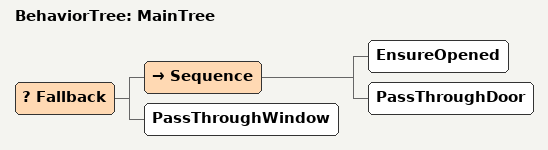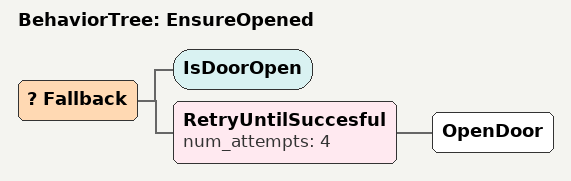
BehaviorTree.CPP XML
<root main_tree_to_execute = "MainTree">

    <BehaviorTree ID="MainTree">
        <Fallback>
            <Sequence>
                <EnsureOpened/>
                <PassThroughDoor/>
            </Sequence>
            <PassThroughWindow/>
        </Fallback>
    </BehaviorTree>

    <BehaviorTree ID="EnsureOpened">
        <Fallback>
            <IsDoorOpen/>
            <RetryUntilSuccesful num_attempts="4">
                <OpenDoor/>
            </RetryUntilSuccesful>
        </Fallback>
    </BehaviorTree>

</root>
